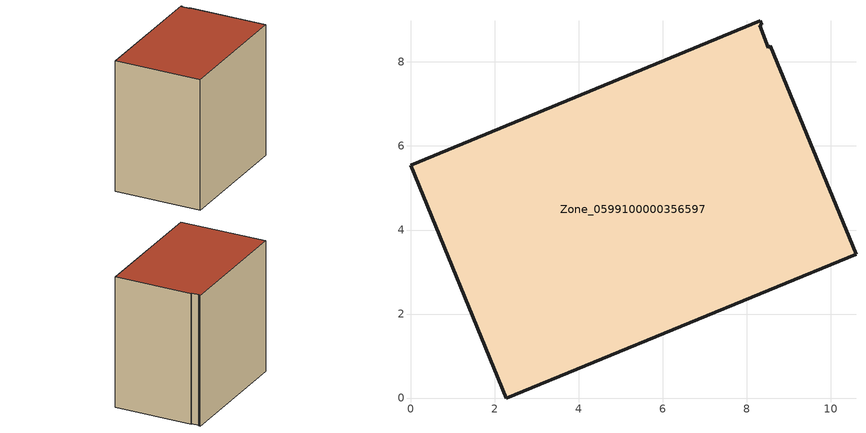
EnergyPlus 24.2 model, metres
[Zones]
Zone_0599100000356597
 floor ground (C_G): 8.36,8.89 8.31,8.87 8.52,8.34 8.56,8.39 10.61,3.43 2.28,0 0,5.55 8.32,8.98 z0
 wall outside (C_F): 2.28,0 10.61,3.43 8.56,8.39 8.52,8.34 8.31,8.87 8.36,8.89 8.32,8.98 0,5.55 2.28,0 z0:9.04
 roof outside (C_R): 8.31,8.87 8.36,8.89 8.32,8.98 0,5.55 2.28,0 10.61,3.43 8.56,8.39 8.52,8.34 z9.04
[BUILDING]
Pand.0599100000356597: North Axis=0; Terrain=City; Loads Convergence Tolerance Value=0.04; Temperature Convergence Tolerance Value=0.4; Solar Distribution=FullExterior; Maximum Number of Warmup Days=25; Minimum Number of Warmup Days=1
[Site:Location]
Rotterdam.The.Hague.AP_ZH_NLD Design_Conditions: Latitude=51.96; Longitude=4.45; Time Zone=1; Elevation=-4.5
[SITE:GROUNDTEMPERATURE:BUILDINGSURFACE]
18, 18, 18, 18, 18, 18, 18, 18, 18, 18, 18, 18
[MATERIAL] Thermal Absorptance=0.9; Solar Absorptance=0.7; Visible Absorptance=0.7
Name | Roughness | Thickness | Conductivity | Density | Specific Heat
G.TI.1992-2005 | MediumSmooth | 0.15 | 0.06 | 540 | 1210
F.TI.1992-2005 | Rough | 0.3 | 0.12 | 1920 | 840
R.TI.1992-2005 | MediumRough | 0.2 | 0.08 | 1500 | 1000
[CONSTRUCTION]
C_G: G.TI.1992-2005
C_F: F.TI.1992-2005
C_R: R.TI.1992-2005
[ZONE]
Zone_0599100000356597: Type=1; Multiplier=1; Ceiling Height=Autocalculate; Volume=Autocalculate; Floor Area=autocalculate; Part of Total Floor Area=Yes
[ZONEINFILTRATION:DESIGNFLOWRATE]
Infil_Zone_0599100000356597: Zone or ZoneList or Space or SpaceList=Zone_0599100000356597; Schedule=AlwaysOn; Design Flow Rate Calculation Method=Flow/Area; Flow Rate per Floor Area=0.0015; Constant Term Coefficient=1; Temperature Term Coefficient=0; Velocity Term Coefficient=0; Velocity Squared Term Coefficient=0
[HVACTEMPLATE:ZONE:IDEALLOADSAIRSYSTEM]
Zone_0599100000356597: Maximum Heating Supply Air Temperature=50; Minimum Cooling Supply Air Temperature=13; Maximum Heating Supply Air Humidity Ratio=0.0156; Minimum Cooling Supply Air Humidity Ratio=0.0077; Heating Limit=NoLimit; Cooling Limit=NoLimit; Dehumidification Control Type=ConstantSensibleHeatRatio; Cooling Sensible Heat Ratio=0.7; Dehumidification Setpoint=60; Humidification Control Type=None; Humidification Setpoint=30; Outdoor Air Method=None; Outdoor Air Flow Rate per Person=0.00944; Outdoor Air Flow Rate per Zone Floor Area=0; Outdoor Air Flow Rate per Zone=0; Demand Controlled Ventilation Type=None; Outdoor Air Economizer Type=NoEconomizer; Heat Recovery Type=None; Sensible Heat Recovery Effectiveness=0.7; Latent Heat Recovery Effectiveness=0.65
[ZONECONTROL:THERMOSTAT]
ThermostatControl_Zone_0599100000356597: Zone or ZoneList=Zone_0599100000356597; Control Type Schedule=DualSetpointControlType; Control 1=Thermostat_Zone_0599100000356597; Temperature Difference Between Cutout And Setpoint=0
[THERMOSTATSETPOINT:DUALSETPOINT]
Thermostat_Zone_0599100000356597: Heating Setpoint Temperature Schedule=HeatingSetpoint_Zone_0599100000356597; Cooling Setpoint Temperature Schedule=CoolingSetpoint_Zone_0599100000356597
[SCHEDULE:COMPACT]
HeatingSetpoint_Zone_0599100000356597: Through: 12/31, For: AllDays, Until: 24:00, 21
CoolingSetpoint_Zone_0599100000356597: Through: 12/31, For: AllDays, Until: 24:00, 24
DualSetpointControlType: Through: 12/31, For: AllDays, Until: 24:00, 4
AlwaysOn: Through: 12/31, For: AllDays, Until: 24:00, 1
